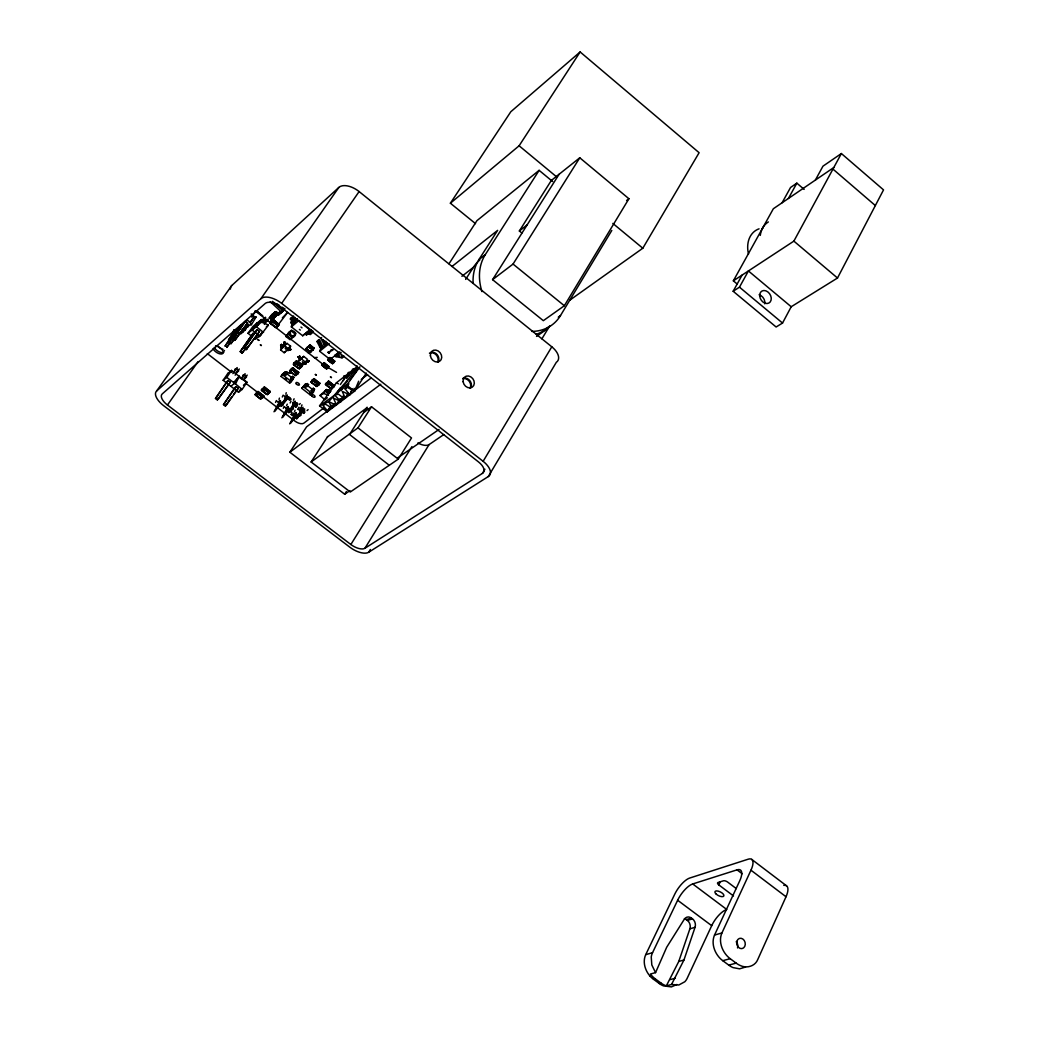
<?xml version="1.0" encoding="UTF-8"?>
<svg xmlns="http://www.w3.org/2000/svg" width="1039" height="1039" viewBox="0 0 1039 1039"><rect width="100%" height="100%" fill="white"/><g stroke="black" fill="none" stroke-linecap="round" stroke-linejoin="round"><path stroke-width="1.5" d="M270.75 320.856L272.582 319.778L276.595 313.973M264.088 320.83L264.192 321.389M313.168 348.494L309.622 345.727L305.817 348.909L308.973 346.909L309.986 344.844L314.181 348.117L312.843 349.935L308.648 346.662L309.986 344.844L305.817 348.909L309.999 352.182L314.181 348.117L311.57 350.247M292.011 412.6L291.18 414.47L296.79 418.678L297.076 414.912L289.699 423.86L295.868 412.821M298.868 407.275L298.024 409.145L303.674 413.379L303.959 409.6L296.57 418.574L301.985 408.08M299.492 359.091L300.336 356.767L299.687 356.078L298.816 356.858L299.829 359.689L300.336 356.767M299.141 359.195L299.687 356.078M281.257 347.403L282.101 345.065L281.439 344.377L280.595 345.169L281.595 348L282.101 345.065M280.907 347.507L281.439 344.377M285.439 344.727L284.608 345.519L285.218 342.467L284.556 341.766L283.699 342.571L284.608 345.519L285.439 344.727L285.218 342.467M255.165 310.817L270.023 322.467L271.699 321.012L271.608 319.012L273.036 319.739L276.075 314.856L276.309 316.025L272.815 318.791L277.907 323.817L277.556 325.778L278.309 325.869L279.309 324.415L269.971 317.337L276.036 311.635L279.764 313.921L278.426 315.233L276.997 314.129L277.738 312.999M293.323 323.025L292.44 323.882L291.881 322.804L292.868 319.311L291.401 317.882L290.336 318.973L291.478 320.038L291.154 323.012L292.44 323.882L293.323 323.025L292.517 322.155L292.868 319.311M294.569 322.077L294.011 320.999L295.011 317.505L295.375 321.415L293.946 320.635L293.53 316.064L292.466 317.168L293.608 318.233L293.284 321.207L294.569 322.077L297.518 319.609L296.816 318.635L296.712 320.272L295.427 319.389L296.089 318.817L297.518 319.609M283.985 344.727L284.556 341.766M245.581 377.417L245.1 377.897M278.426 315.233L279.257 312.414L280.283 313.375L284.79 308.934L282.127 307.193M291.764 322.077L292.803 323.597L291.154 323.012L292.154 319.648L291.401 317.882M328.272 384.222L326.376 382.755L327.649 383.482L325.415 384.209L328.558 381.053L334.584 385.742L333.623 387.196L332.883 387.105L333.467 384.872M311.232 382.313L311.83 380.352L313.986 378.651L319.986 383.326L319.025 384.781L318.285 384.69L318.882 382.469M304.791 333.935L302.7 335.766L291.362 326.895L291.764 324.649L294.544 322.259M297.635 371.546L297.037 373.767L297.764 373.858L298.738 372.417L292.712 367.728L289.621 370.897L293.569 368.871L292.712 367.728L289.621 370.897L295.647 375.56L297.764 373.858L291.738 369.17L297.764 373.858M293.595 364.65L294.193 362.689L296.323 360.949L302.375 365.65L301.401 367.105L300.661 367.014L301.271 364.793M262.828 395.21L262.231 397.379L262.945 397.469L263.919 396.041L258.01 391.495L255.036 394.547L257.14 393.989M269.179 390.703L268.582 392.885L269.296 392.976L270.27 391.547L264.348 386.976L261.334 390.041L263.464 389.482M300.816 363.338L299.713 363.299L300.778 363.416M285.855 394.197L286.232 392.69M279.036 399.612L279.413 398.106M270.023 322.467L272.244 320.324L271.608 319.012L271.699 321.012M301.765 388.326L305.492 384.027L314.064 390.677L313.323 392.495L310.323 394.963L301.765 388.326L305.492 384.027M297.271 362.91L298.024 361.078L303.687 356.377L307.271 359.156L306.518 360.975L300.829 365.663L297.271 362.91L303.687 356.377M293.388 378.819L289.66 383.105L281.088 376.456L281.842 374.663L284.816 372.17L293.388 378.819L289.66 383.105M280.595 349.935L281.361 348.117L286.998 343.364L290.582 346.156L289.816 347.974L284.179 352.715L280.595 349.935L286.998 343.364M671.519 984.491L683.948 960.01L695.052 927.308A6.65 5.442 75.4 0 0 692.494 918.866L691.416 918.06A6.65 5.442 75.4 0 0 684.272 919.281L666.687 947.256L655.557 972.634L650.427 974.024A22.468 18.52 76.8 0 0 655.219 978.816L660.999 983.063A22.494 18.507 76.9 0 0 666.35 985.855L671.519 984.491L678.818 984.998L684.766 981.777A14.637 12.013 77.1 0 0 687.195 978.257L711.702 925.684A16.494 6.312 -54.7 0 1 726.781 909.489L692.714 883.955A16.572 6.078 -54.5 0 0 677.636 900.255L652.531 952.711A14.637 12.065 76.8 0 0 651.245 957.01L651.804 964.932L655.557 972.634M666.35 985.842L678.779 961.439L689.883 928.814A6.624 5.442 75.5 0 0 687.337 920.398L686.26 919.593A6.637 5.442 75.5 0 0 684.428 918.684M286.167 348.61L285.361 348.221L286.128 348.61M248.048 326.96L248.75 324.999M301.414 406.34L301.972 404.859M294.531 411.691L295.076 410.21M339.753 351.857L330.142 359.481L319.661 351.286L320.648 348.74L327.532 342.818M649.778 975.816C644.933 970.14 642.505 961.672 645.726 954.646L674.714 894.254A16.455 6 -54.4 0 1 689.714 878.046L748.223 859.188A16.975 6.442 -54.1 0 1 750.963 870.201L721.923 932.957C718.676 940.347 721.3 949.126 726.326 955.049A23.65 19.092 75.6 0 0 730.196 958.685L736.183 963.14A23.637 19.053 75.7 0 0 740.56 965.634C746.703 968.582 755.067 966.244 757.691 959.659L786.016 896.748A16.897 6.689 -54.3 0 0 783.783 885.358M692.714 883.955L737.041 869.851A16.962 6.403 -54.2 0 1 739.677 880.929L714.533 935.061C711.299 942.412 713.91 951.166 718.91 957.062A23.546 19.04 75.7 0 0 722.767 960.685L728.742 965.114A23.546 19.001 75.8 0 0 733.092 967.608L739.599 968.829L745.521 967.062M279.257 312.414L278.725 313.752L279.764 313.921L279.257 312.414L280.283 313.375L283.725 310.103L272.426 301.349M358.676 381.209L354.507 391.209L327.259 411.821L319.57 405.872L336.402 382.781L357.494 366.416M339.519 399.418L336.454 404.872L333.415 398.054L340.831 401.548L342.584 397.418L338.415 394.119L334.74 395.158L319.57 405.872L328.766 401.599L347.299 380.391M237.762 371.144L237.412 371.481A1.987 0.974 33.7 0 0 238.282 370.248A1.987 0.974 33.7 0 0 235.671 368.741A1.987 0.974 33.7 0 0 235.671 370.442M359.91 366.832L346.688 385.105L334.74 395.158L340.831 401.548L343.299 395.82M352.156 389.093L349.688 394.859L342.208 391.339L345.247 398.21L348.325 392.742M333.948 403.885L332.09 408.158L325.337 404.106L323.103 405.652L327.869 411.366L330.168 407.158M281.088 376.456L284.816 372.17M302.752 362.806L300.829 365.663M275.53 402.405L276.374 400.534M282.309 397.015L283.153 395.132M293.453 400.249L294.102 398.781M286.595 405.626L287.258 404.171M323.96 364.793L327.155 367.248L325.843 368.261L322.622 365.832L323.999 364.689L327.155 367.248L325.778 368.326L322.622 365.832L323.999 364.689M242.217 329.441L244.879 330.324L248.503 324.298M733.495 895.943L718.78 884.877L720.066 882.15M242.152 389.417L235.528 383.949L239.204 376.391L231.489 370.416L227.606 373.91L228.048 373.118L223.151 380.274L238.502 392.223L242.152 389.417L246.944 382.209L239.204 376.391L234.126 383.599L230.944 386.261M238.113 333L240.84 333.844L243.282 331.714L246.087 326.142M290.141 402.937L291.024 401.21M283.322 408.288L284.192 406.574M270.543 316.401L272.815 318.791L274.738 315.077L272.166 317.804L269.971 317.337L276.036 311.635M762.392 228.476L762.925 227.528M742.106 275.088L733.157 291.258L776.107 326.999L782.536 323.051L791.211 306.752L837.499 278.023L883.527 189.89L841.382 153.538L822.966 166.175L815.368 180.085M288.556 334.324C289.673 326.389 300.622 333.519 292.686 337.545L288.556 334.324L291.712 330.09L290.985 330.805A9.234 1.13 -51.4 0 0 288.66 334.194L288.725 334.467A9.299 4.727 33.6 0 0 292.491 337.402L292.751 337.389A9.234 1.143 -51.4 0 1 295.063 334L295.037 333.753A9.286 4.74 33.7 0 1 291.245 330.792L291.102 330.649M303.011 407.275L297.375 417.951L304.726 409.015M296.128 412.613L290.504 423.237L298.102 414.132M288.31 406.574L282.66 417.197L290.011 408.301M295.167 401.21L289.491 411.873L297.141 402.742M287.296 395.132L281.595 405.781L289.011 396.872M306.141 348.727L308.505 346.766L312.778 349.922L308.505 346.766L306.141 348.727L310.336 351.961L312.778 349.922M280.478 400.534L274.79 411.145L282.452 402.054M736.989 283.868L733.352 280.829L793.874 241.126L841.382 153.538M328.298 383.3L332.753 386.69L330.636 388.274L326.129 384.937L328.389 383.118L332.753 386.69L330.519 388.417L326.129 384.937L328.389 383.118M313.713 380.897L318.155 384.287L316.077 385.859L311.57 382.534L313.804 380.716L318.155 384.287L315.96 386.001L311.57 382.534L313.804 380.716M733.157 291.258L739.469 287.167L748.418 270.945L791.211 306.752M788.406 198.475L796.848 183.15L804.147 189.384M343.325 380.625L344.792 377.975L358.013 367.78L355.065 373.118M782.094 202.761L790.549 187.475L796.848 183.15M296.05 363.195L300.531 366.598L298.466 368.209L293.933 364.871L296.141 363.014L300.531 366.598L298.349 368.351L293.933 364.871L296.141 363.014M292.44 369.962L296.894 373.352L294.855 374.949L290.336 371.624L292.53 369.793L296.894 373.352L294.738 375.092L290.336 371.624L292.53 369.793M305.895 363.832L305.245 363.092L302.336 364.364L305.895 363.832L304.622 364.014M309.051 361.286L308.414 360.533L305.622 361.585L306.232 362.208L309.051 361.286L307.778 361.468M733.352 280.829L773.354 208.735L833.798 167.526M308.401 361.819L309.219 360.988M251.685 336.194L248.009 333.285L252.126 330.038L258.893 335.298L260.347 335.636L261.672 333.259M257.724 393.677L262.101 396.976L260.153 398.495L255.737 395.262L257.815 393.508L262.101 396.976L260.036 398.638L255.737 395.262L257.815 393.508M264.062 389.17L268.439 392.482L266.478 394.015L262.049 390.768L264.153 389.002L268.439 392.482L266.374 394.145L262.049 390.768L264.153 389.002M290.816 349.585L290.167 348.844L287.374 349.883L287.998 350.52L290.816 349.585L289.543 349.766M330.285 406.418L327.259 411.821L330.714 406.561M305.232 364.364L306.05 363.533M352.766 389.365L349.688 394.859L345.104 388.885L348.935 383.833M290.167 350.117L290.985 349.299M334.389 404.093L332.09 408.158L328.766 401.599L333.818 404.08L332.09 408.158L331.831 405.236M340.182 398.768L340.831 401.548L343.143 397.456M272.841 321.856L277.413 325.35L275.361 327.064L270.737 323.636L272.945 321.687L277.413 325.35L275.231 327.194L270.737 323.636L272.945 321.687M297.751 403.652L295.634 407.301L297.167 405.963L293.037 402.768M327.103 397.781L324.791 399.625L319.986 395.521L323.791 393.404L326.506 389.508L329.87 392.119M569.684 300.258L642.816 248.23L699.117 152.707L580.139 51.95L510.811 111.744L450.394 203.215L475.511 223.645M244.879 330.324L247.853 325.285M488.278 476.576L556.32 362.312A16.364 9.013 31 0 0 551.8 346.805L359.117 191.566A16.923 9.377 34.6 0 0 338.844 187.436L231.814 285.491L156.707 390.911A16.143 7.533 33.9 0 0 163.668 405.691L349.909 547.241A15.611 7.273 31.3 0 0 368.663 552.254L488.278 476.576A16.936 8.598 30.7 0 0 483.122 461.316L281.647 303.375A17.533 8.961 34 0 0 260.932 298.674L156.707 390.911M482.421 473.394A12.702 6.442 30.8 0 0 478.537 461.952L280.738 306.999A13.143 6.702 34 0 0 265.231 303.466L162.24 393.924A12.104 5.663 33.9 0 0 167.435 405.015L350.857 544.501A11.715 5.455 31.3 0 0 364.936 548.254L482.421 473.394L484.914 469.225M483.122 461.316L551.8 346.805M559.125 174.227L492.577 279.66L543.332 320.674L564.346 305.739L628.92 198.735L579.775 157.785L551.332 180.448L519.357 230.983L521.838 233.009M558.268 317.142L560.489 315.57L611.802 230.45M328.895 393.339L330.584 391.391L328.766 389.755L328.077 390.274L326.973 391.846L328.895 393.339L330.584 391.391M541.916 338.805L548.41 328.051A49.041 39.56 53.2 0 0 549.592 325.934M243.282 331.714L247.295 325.155M246.711 326.376L251.412 324.636L256.243 316.726L254.932 317.635L251.126 313.947M308.882 333.662L310.167 334.506L311.193 333.376L309.492 332.311L305.115 333.844L306.349 334.896L309.544 333.116L311.193 333.376M307.284 332.051L308.505 333.116L310.882 331.909L312.336 332.675L313.349 331.597L311.648 330.532L307.284 332.051L309.115 331.753M368.663 552.254L370.352 549.514M364.936 548.254L429.107 444.575L443.809 434.575M257.101 336.766L255.373 339.117L259.373 336.467L261.854 332.493M247.204 375.079L243.97 379.988M291.985 337.506L290.063 339.727L285.959 336.519L289.115 332.272L290.582 333.116M350.857 544.501L411.912 446.627M327.714 436.497L311.116 461.978L350.273 492.005L398.262 459.121L411.509 437.951L371.533 406.781L363.624 412.613M239.295 368.975L235.139 375.183M492.577 279.66L513.045 264.075L579.775 157.785M312.336 332.675L313.349 331.597M329.831 409.249L306.596 426.834L289.855 452.225L344.688 494.239L346.39 491.551M314.635 389.118L312.687 391.365L311.245 390.586C312.895 386.612 316.375 389.378 312.505 391.638L311.245 390.586L313.401 388.157M292.608 336.597L293.037 335.922M307.401 383.495C303.661 386.859 305.583 388.989 308.635 384.456M338.156 352.702L335.052 355.234L335.922 356.663L342.013 357.819L342.532 357.013L341.208 356.078M465.654 279.387L473.316 267.4A49.041 39.56 53.2 0 1 479.81 259.997M473.109 283.4A48.976 39.404 53.1 0 1 478.901 259.633L497.629 230.359L451.978 266.491M478.901 259.633L485.304 254.62L539.124 170.344L552.67 181.552M251.737 316.947L255.607 310.934M350.078 433.601L367.092 407.223M311.116 461.978L357.974 427.86L371.533 406.781M292.53 376.547L293.946 377.248L291.816 379.767L290.556 378.716L292.53 376.547L293.777 377.521M286.699 371.624C282.946 375.014 284.959 377.053 287.946 372.585M449.004 263.75L476.94 220.658L539.124 170.344M366.312 373.092L354.507 391.209L347.234 387.378L345.104 388.885M450.394 203.215L519.11 145.785L580.139 51.95M331.428 388.885L325.415 384.209L327.597 382.508L333.623 387.196L330.857 388.664L332.389 387.43M332.883 387.105L327.597 382.508L328.558 381.053L333.207 385.157M260.347 335.636L268.387 325.103L261.711 321.817L261.412 319.544L253.1 326.298L248.009 333.285M311.596 393.56L310.323 394.963M318.285 384.69L313.012 380.105L313.986 378.651L318.622 382.742M331.896 363.26L332.584 363.65L334.805 361.286L331.103 358.39M313.388 380.625L310.856 381.807L316.869 386.469L319.025 384.781L313.012 380.105M328.129 360.312L328.493 358.507M328.999 358.702L329.857 357.416L333.948 362.572L328.999 358.702L327.636 359.793L332.584 363.65L333.402 362.143L328.999 358.702L329.493 359.221M330.61 358.208L334.805 361.286L333.441 362.364M327.584 367.637L328.934 366.559L324.012 362.715L323.155 364.001L327.532 367.429L326.727 368.923L326.116 368.585L328.934 366.559L328.064 365.884M316.869 386.469L317.83 385.014M264.374 324.428L267.724 319.389M328.454 352.299L328.844 353.195M322.285 365.585L321.804 365.079L324.012 362.715L327.96 366.001M323.636 364.52L321.804 365.079L322.363 365.52M223.489 404.639L234.996 387.495L236.061 386.612L238.256 388.3L226.203 405.353L225.32 406.002L223.489 404.639L236.061 386.612M341.117 390.093L353.715 371.3M350.104 379.56L358.013 367.78M299.258 368.832L301.401 367.105L295.349 362.39L293.219 364.131L299.258 368.832L300.232 367.377M310.973 350.727L309.999 352.182L313.194 349.585M295.647 375.56L298.738 372.417L297.466 371.676M300.661 367.014L295.57 363.053L296.323 360.949L297.44 361.819M223.151 380.274L226.762 377.417L231.489 370.416M215.489 398.508L227.034 381.391L228.099 380.495L230.294 382.183L218.19 399.223L217.32 399.872L215.489 398.508L228.099 380.495M295.725 362.91L295.349 362.39M240.217 351.637L253.139 333.246L240.217 351.637L242.035 353.156L245.711 348.636M244.282 348.143L256.101 330.701L257.23 329.714L259.503 331.48L246.113 349.675L244.282 348.143L257.23 329.714M285.959 336.519L289.323 332.402A9.234 4.676 33.6 0 1 290.258 332.987M285.478 351.312L284.179 352.715M267.257 394.612L269.296 392.976L263.374 388.391L261.334 390.041L267.257 394.612L270.27 391.547L269.023 390.833M340.337 384.534L344.792 377.975M262.581 395.469L258.01 391.495L257.049 392.911L262.945 397.469L260.373 398.872L263.919 396.041L262.672 395.327M269.296 392.976L263.374 388.391L264.348 386.976L268.919 390.976M336.948 392.859L340.48 387.677M346.662 378.599L349.312 374.702M255.399 395.054L257.049 392.911L262.945 397.469M317.025 341.545L318.895 339.688L320.142 340.753L322.869 346.766L321.532 347.844L320.025 347.429L317.025 341.545L318.895 339.688M251.607 316.531L253.412 313.908M243.671 379.742L246.256 375.988M278.01 323.674L279.309 324.415L276.166 327.688L278.309 325.869L272.127 321.051L269.997 322.882L272.205 322.324M250.191 322.48L254.36 316.492L250.191 322.48L251.412 324.636M281.647 303.375L359.117 191.566M270.387 323.415L269.997 322.882L276.166 327.688M235.762 373.637L238.36 369.884M278.309 325.869L272.127 321.051L273.14 319.596L272.166 317.804L275.101 315.596M272.517 321.583L272.127 321.051M245.516 321.233L233.048 339.221L244.49 322.142L245.516 321.233L247.594 322.856L234.814 340.402L247.594 322.856M261.906 322.337L265.465 317.22M264.62 323.441L266.114 321.298M252.126 330.038L257.101 322.882L258.555 324.012L257.607 325.376L252.126 330.038L256.139 326.558L261.412 319.544L255.087 327.246M260.932 298.674L338.844 187.436M234.126 383.599L239.204 376.391L233.645 382.495L235.528 383.949M225.32 406.002L231.71 396.95M233.528 394.352L238.256 388.3M238.502 392.223L240.983 388.716M167.435 405.015L198.098 361.598M235.295 337.532L230.775 343.922L234.424 338.922M217.32 399.872L230.294 382.183M242.035 353.156L244.866 349.195M246.113 349.675L259.503 331.48M241.697 378.521L245.126 373.702M261.529 321.376L263.283 318.934M262.14 322.7L265.633 317.817M232.905 373.611L237.204 367.598M291.816 379.767L293.946 377.248M241.542 378.196L244.178 374.56M233.619 372.079L236.256 368.455M321.571 337.506L320.947 338.337L323.96 344.234L325.467 344.649L326.817 343.571L325.727 341.169M265.296 319.83L265.465 319.96M292.686 337.545L295.816 333.259L294.66 333.441M292.699 376.287L290.556 378.716L292.011 379.495M328.766 389.755L326.973 391.846L329.35 392.872M279.855 312.245L280.647 312.83L284.647 308.726M237.308 336.324L240.165 332.818M272.815 318.791L276.075 314.856M289.271 408.885L281.855 417.821L288.05 406.781M296.115 403.535L288.686 412.496L294.894 401.418M280.517 403.963L273.997 411.769L280.218 400.742M288.258 397.469L280.803 406.405L287.024 395.339M319.986 395.521L326.506 389.508M274.906 311.934L270.517 316.233L272.582 319.778M275.114 312.22L273.218 313.947L275.556 316.038L278.01 313.142M237.593 378.3L239.204 376.391M270.517 316.233L272.53 313.856M272.647 318.298L274.53 316.207M330.142 359.481L331.87 357.65M284.374 344.805L285.011 344.156M282.335 317.869L287.673 312.388L275.997 327.649L288.855 337.688M303.674 413.379L304.998 412.015M296.79 418.678L298.115 417.314M288.452 332.844L289.063 332.415A9.182 1.117 -51.4 0 1 286.751 335.805L286.816 336.078A9.234 4.663 33.6 0 1 290.569 339L290.829 338.987A9.169 1.13 -51.5 0 0 292.712 336.285M300.154 415.912L301.206 414.938M307.063 410.587L308.115 409.613M292.336 409.873L293.388 408.898M299.206 404.509L300.271 403.548M290.842 399.288L289.712 400.288L287.374 398.392L288.167 399.002M324.791 399.625L326.778 397.885M288.79 412.626L291.491 411.457M261.711 321.817L257.607 325.376L257.101 322.882M276.231 315.687L278.218 313.96M290.336 318.973L291.037 318.376M292.466 317.168L293.167 316.557M293.284 321.207L293.946 320.635M299.336 357.416L299.985 356.858M294.011 320.999L294.673 320.454M266.361 326.804L268.387 325.103M291.362 326.895L298.92 320.544L310.284 329.467L302.7 335.766M299.388 329.428L300.323 330.077M311.284 329.973L309.44 330.259L310.245 329.584L311.336 330.766L310.661 331.324L309.44 330.259M306.349 334.896L309.544 333.116M308.505 333.116L311.7 331.337L312.986 332.181M287.998 350.52L290.167 349.234M288.348 348.013L290.582 346.156M310.167 334.506L310.83 333.961M302.336 364.364L303.713 363.845M288.076 350.104L290.167 348.844M320.025 347.429L321.298 346.39L322.869 346.766M323.96 344.234L325.246 343.195L326.817 343.571M298.816 356.858L299.479 356.338M263.399 389.469L265.439 387.807M306.232 362.208L308.401 360.936M293.829 368.598L291.712 370.313L290.595 369.442M319.661 351.286L329.194 343.584M306.31 334.09L309.492 332.311M308.453 332.311L311.648 330.532M303.154 364.351L305.245 363.092M303.232 364.728L305.258 363.481M331.986 350.675L330.727 350.078M306.31 361.806L308.414 360.533M324.869 363.39L323.519 364.468L322.661 363.793M332.571 361.689L333.935 360.611M333.259 362.299L333.948 362.572M324.012 362.715L328.077 367.845L323.155 364.001M335.922 356.663L341.13 352.546M519.357 230.983L527.124 224.931M461.913 276.296L473.316 267.4M342.013 357.819L344.091 356.208M276.997 314.129L277.971 313.375M324.246 407.613L303.843 423.146A7.793 3.805 32.8 0 1 294.595 420.873L262.516 396.145M361.234 379.443L367.598 374.585M332.415 407.288L346.61 396.534M354.351 390.677L371.131 377.975M289.855 452.225L380.768 384.274M626.582 200.488L628.92 198.735M327.428 436.925L366.559 408.041L369.04 409.976M310.882 331.909L311.7 331.337M536.527 336.402L548.41 328.051M676.857 984.491L671.428 986.894L663.518 985.894A22.611 18.611 76.9 0 1 659.284 983.517L653.505 979.27A22.624 18.65 76.8 0 1 649.778 975.816M344.688 494.239L350 490.59M397.846 457.744L439.042 429.471M290.699 399.002L290.037 397.937M302.531 364.092L303.895 364.195M293.608 318.233L294.284 317.843M291.478 320.038L292.154 319.648M686.26 919.593L691.416 918.06M297.803 356.65L298.777 357.273M298.648 357.481L297.699 356.909M687.337 920.398L692.494 918.866M305.024 362.468L304.219 362.104M689.883 928.814L695.052 927.308M332.571 363.455L330.207 360.273M315.414 374.339L316.375 374.962M316.233 375.17L315.298 374.598M645.726 954.646L652.531 952.711M714.533 935.061L721.923 932.957M330.532 376.832L331.493 377.443M331.35 377.651L330.415 377.027M326.467 389.95L327.415 390.573M327.272 390.768L326.337 390.17M678.779 961.439L683.948 960.01M653.505 979.27L655.219 978.816M722.767 960.685L730.196 958.685M670.233 979.582L675.402 978.206M659.284 983.517L660.999 983.063M728.742 965.114L736.183 963.14M306.791 347.455L307.7 347.234M302.349 361.754L302.479 361.819M258.036 339.584L258.984 340.221M258.75 340.441L257.906 339.844M260.464 344.753L261.399 345.39M261.179 345.61L260.334 344.987M289.167 372.546L290.102 373.17M289.92 373.378L289.037 372.806M271.517 319.895L273.036 319.739M285.413 347.182L285.79 347.87L285.829 347.156M300.44 364.767L300.219 364.507M308.051 352.676L310.856 352.403M314.427 357.65L317.233 357.377M271.75 319.973L272.621 319.96M298.024 409.145L302.479 409.483M291.18 414.47L295.608 414.808M279.114 313.323L281.79 312.349L270.218 301.648M290.439 381.482L289.491 380.936L290.31 381.404M335.052 355.234L339.662 355.87M275.855 314.207L277.166 314.427M332.194 349.662L333.077 349.974L332.038 349.585M330.753 351.468L330.363 351.065M306.96 333.545L305.934 333.155L307.012 334.337M330.324 351.857L329.895 351.442M275.322 312.505L277.075 313.804M285.387 348.533L285.777 348.896M323.791 393.404L327.999 395.301M300.141 407.846L302.687 409.015M293.284 413.171L295.816 414.34M268.789 317.999L271.699 319.35M336.402 382.781L338.428 383.82M299.803 358.663L300.57 359.052L300.128 358.455M281.556 346.961L282.322 347.364L281.894 346.753M277.023 304.7L274.478 303.349L282.933 310.843M307.739 361.065L308.557 361.52M304.583 363.624L305.401 364.066M289.517 349.377L290.336 349.831M262.309 388.625L263.555 389.339M255.997 393.132L257.243 393.846M301.102 364.923L302.375 365.65M333.298 385.001L334.584 385.742M294.193 362.689L295.466 363.416M318.713 382.599L319.986 383.326M311.83 380.352L313.103 381.079M328.155 367.533L336.519 372.378M310.96 331.077L312.687 332.142M308.804 332.87L310.518 333.922M239.723 377.715L246.944 382.209L243.464 385.209M276.79 303.726L279.465 305.453M286.582 335.974L290.712 339.195M305.739 385.456L307.063 386.339M311.739 390.119L313.064 390.989M285.05 373.585L286.374 374.456M292.375 379.118L291.063 378.248L292.349 379.248M226.762 377.417L233.645 382.495M256.464 311.155L262.763 315.804M245.23 347.442L247.139 348.87M241.152 350.935L243.061 352.351M677.636 900.255L711.702 925.684M256.438 310.973L260.218 313.817M328.077 390.274L330.025 391.729M306.856 384.092L308.115 385.04M286.154 372.222L287.426 373.17M736.3 888.592L727.677 882.098A3.325 1.416 26.2 0 0 723.43 880.799L718.092 882.475A3.312 1.403 26.3 0 0 718.78 884.877M750.963 870.201L786.016 896.748M737.041 869.851L742.184 873.747M751.716 859.383L786.549 885.825M312.869 388.742L314.129 389.69M292.18 376.871L293.44 377.832M329.272 392.82L327.337 391.339L329.142 392.937M233.788 329.675L235.944 331.337M277.413 401.34L279.517 402.95M284.881 407.093L289.297 410.496M207.319 353.611L231.71 372.404M245.827 383.287L257.373 392.184M255.036 394.547L260.932 399.093M328.077 390.469L329.986 391.95M305.674 385.625L306.934 386.599M284.972 373.741L286.232 374.715M282.881 375.014L291.478 381.664M349.208 434.237L389.287 465.264M284.205 395.95L286.309 397.573M288.608 332.818L290.595 334.376M246.996 319.882L250.269 322.402M293.569 368.871L297.375 371.819M357.974 427.86L398.262 459.121M303.583 386.898L312.155 393.534M285.193 378.326L286.452 379.3M298.453 363.079L300.998 365.066M313.22 388.417L314.466 389.391M307.219 383.755L308.466 384.729M312.934 388.56L314.181 389.534M286.517 371.884L287.764 372.845M292.245 376.689L293.505 377.677M328.09 352.182L328.908 352.559M327.908 352.338L329.051 353.221M309.401 345.325L313.583 348.597M289.219 333.779L293.323 337M256.178 310.934L259.231 313.31M289.92 338.519L322.921 364.273M321.804 365.079L326.727 368.923L324.363 365.559M346.688 385.105L354.507 391.209L354.078 388.352M285.05 346.234L288.621 349.026M300.985 327.051L301.985 327.83M301.765 359.247L305.323 362.027M311.791 390.144L313.038 391.119M306.947 383.898L308.18 384.885M286.245 372.027L287.491 373.014M256.139 326.558L263.542 332.428M513.045 264.075L564.346 305.739M306.232 348.572L310.336 351.961M519.11 145.785L556.592 176.838M612.828 223.398L642.816 248.23M739.469 287.167L782.536 323.051M224.437 403.885L226.203 405.353M216.437 397.742L218.19 399.223M331.831 363.208L333.025 361.975L329.857 359.403L328.454 360.546L331.636 363.066L333.025 361.975L329.818 359.507L328.454 360.546L331.597 362.858M793.874 241.126L837.499 278.023M832.953 169.097L875.345 205.553M317.635 340.714L321.532 347.844M292.868 316.622L294.336 318.051M290.738 318.428L292.206 319.856M289.829 398.067L290.634 398.898M280.803 344.909L281.452 345.597M299.024 356.611L299.674 357.299M283.907 342.312L284.556 343M308.089 331.376L309.167 332.558M325.415 390.625L328.61 394.872M284.647 344.195L285.244 345M324.064 340.818L325.246 343.195M318.35 340.48L321.298 346.39M323.337 339.805L325.467 344.649M258.893 335.298L259.373 336.467M275.478 315.155L275.556 316.038M340.558 398.612L340.831 401.548M560.489 315.57A49.184 39.469 53.1 0 1 531.734 331.389M481.979 291.608A49.184 39.469 53.1 0 1 485.304 254.62M548.527 326.934A48.976 39.404 53.1 0 1 536.293 334.298M760.275 235.398A28.131 21.014 56.9 0 1 768.366 221.93M748.496 254.061A27.936 20.975 56.9 0 1 759.054 228.827M759.093 294.764A6.909 5.247 57.7 0 1 764.769 303.83M736.183 941.75A5.234 4.234 75.8 0 1 737.521 947.932M462.771 378.456A6.312 5.234 54.2 0 1 469.862 380.677A6.312 5.234 54.2 0 1 470.394 388.222M430.666 352.416A6.351 5.273 52.7 0 1 437.354 354.909A6.351 5.273 52.7 0 1 438.107 362.04M223.917 352.156A5.987 2.935 34.1 0 1 218.917 351.74A5.987 2.935 34.1 0 1 214.268 347.351M224.385 350.481A5.987 2.935 34.1 0 1 224.437 350.844M429.107 444.575A11.364 5.74 31.5 0 1 417.899 442.939M230.45 289.076A15.611 7.935 34.4 0 1 231.814 285.491M463.069 378.625A6.312 5.234 54.2 0 1 469.186 381.248A6.312 5.234 54.2 0 1 470.173 387.911M429.445 353.143A6.351 5.273 52.7 0 1 436.25 354.974A6.351 5.273 52.7 0 1 437.627 362.13M344.377 377.651A2.078 1.052 32.8 0 1 344.026 375.858A2.078 1.052 32.8 0 1 346.545 376.663M348.623 374.196A2.078 1.065 32.8 0 1 348.338 372.507A2.078 1.065 32.8 0 1 350.688 373.118M352.741 370.507A2.091 1.065 32.7 0 1 352.65 369.157A2.091 1.065 32.7 0 1 354.455 369.352M356.909 366.715A2.091 1.078 32.7 0 1 356.909 365.884M301.842 410.405A2.169 1.065 32.8 0 1 301.336 408.21A2.169 1.065 32.8 0 1 304.427 409.976A2.169 1.065 32.8 0 1 302.752 410.924M279.335 403.652A2.169 1.052 33.1 0 1 278.868 401.457A2.169 1.052 33.1 0 1 281.946 403.353A2.169 1.052 33.1 0 1 279.972 404.041M243.671 376.638A1.987 0.961 33.6 0 1 243.684 374.845A1.987 0.961 33.6 0 1 246.347 376.625A1.987 0.961 33.6 0 1 244.685 377.313M267.763 319.454A2.065 1.039 34 0 1 266.166 320.506M265.439 320.077A2.065 1.039 34 0 1 264.387 318.505A2.065 1.039 34 0 1 265.477 317.908M261.257 321.454A2.052 1.039 34 0 1 263.348 322.61M215.567 345.766A6 2.935 34.1 0 1 222.788 350.65A6 2.935 34.1 0 1 219.995 353.896A6 2.935 34.1 0 1 213.086 348.636M223.021 349.364A5.987 2.935 34.1 0 1 217.125 345.571M234.333 332.87A2.234 1.104 34.1 0 1 233.385 330.96A2.234 1.104 34.1 0 1 235.385 330.96M256.178 311.18A2.273 1.156 34.2 0 1 254.828 312.22M251.945 314.427A2.26 1.143 34.2 0 1 251.932 315.739M310.142 392.924L311.116 393.352L310.142 392.924M234.606 330.571L228.437 340.104L235.593 329.701L234.606 330.571M236.411 329.233L224.995 346.247L237.424 328.337L236.411 329.233M240.438 325.701L229.009 342.74L241.464 324.804L240.438 325.701M230.359 342.312L226.749 347.416L230.398 342.428M281.361 404.379L280.556 403.768L282.894 405.652L281.361 404.379M329.311 353.013L328.558 352.429L329.311 353.013M759.704 296.037A6.935 5.26 57.7 0 0 768.847 303.076A6.935 5.26 57.7 0 0 767.86 291.933A6.935 5.26 57.7 0 0 759.704 296.037M716.261 894.189A4.935 2.078 26.3 0 0 723.793 896.047A4.935 2.078 26.3 0 0 718.196 891.124A4.935 2.078 26.3 0 0 716.261 894.189M736.885 941.308A5.26 4.247 75.7 0 0 741.859 948.62A5.26 4.247 75.7 0 0 744.197 940.399A5.26 4.247 75.7 0 0 736.885 941.308M463.121 381.742A6.325 5.234 54.2 0 0 472.2 387.196A6.325 5.234 54.2 0 0 470.771 376.845A6.325 5.234 54.2 0 0 463.121 381.742M430.406 355.819A6.364 5.273 52.7 0 0 439.562 361.338A6.364 5.273 52.7 0 0 438.172 350.974A6.364 5.273 52.7 0 0 430.406 355.819M294.349 415.132A2.156 1.052 32.8 0 0 297.583 416.197A2.156 1.052 32.8 0 0 295.427 413.665A2.156 1.052 32.8 0 0 294.349 415.132M311.96 396.08A2 0.987 32.9 0 0 314.96 397.054A2 0.987 32.9 0 0 312.986 394.703A2 0.987 32.9 0 0 311.96 396.08M286.53 409.106A2.169 1.052 32.9 0 0 289.764 410.158A2.169 1.052 32.9 0 0 287.608 407.626A2.169 1.052 32.9 0 0 286.53 409.106M293.362 403.755A2.169 1.065 32.9 0 0 296.622 404.82A2.169 1.065 32.9 0 0 294.466 402.262A2.169 1.065 32.9 0 0 293.362 403.755M285.504 397.677A2.182 1.065 33.1 0 0 288.764 398.742A2.182 1.065 33.1 0 0 286.582 396.171A2.182 1.065 33.1 0 0 285.504 397.677M296.336 383.962A2 1 33.1 0 0 299.336 384.937A2 1 33.1 0 0 297.349 382.573A2 1 33.1 0 0 296.336 383.962"/></g></svg>
